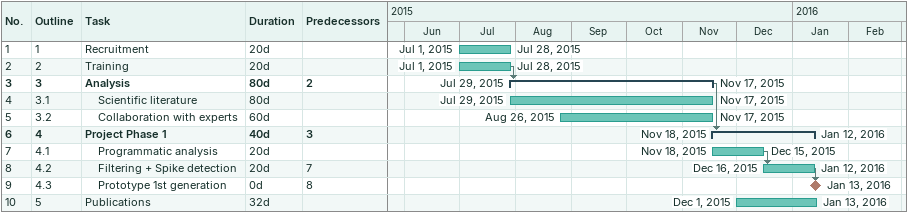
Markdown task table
| ID | WBS | Task | Duration | Start | Finish | Predecessors |
|---|---|---|---|---|---|---|
| 1 | 1 | Recruitment | 20d | 2015-07-01 | 2015-07-28 |  |
| 2 | 2 | Training | 20d | 2015-07-01 | 2015-07-28 |  |
| 3 | 3 | **Analysis** | 80d | 2015-07-29 | 2015-11-17 | 2 |
| 4 | 3.1 | Scientific literature | 80d | 2015-07-29 | 2015-11-17 |  |
| 5 | 3.2 | Collaboration with experts | 60d | 2015-08-26 | 2015-11-17 |  |
| 6 | 4 | **Project Phase 1** | 40d | 2015-11-18 | 2016-01-12 | 3 |
| 7 | 4.1 | Programmatic analysis | 20d | 2015-11-18 | 2015-12-15 |  |
| 8 | 4.2 | Filtering + Spike detection | 20d | 2015-12-16 | 2016-01-12 | 7 |
| 9 | 4.3 | Prototype 1st generation | 0d | 2016-01-13 | 2016-01-13 | 8 |
| 10 | 5 | Publications | 32d | 2015-12-01 | 2016-01-13 |  |
